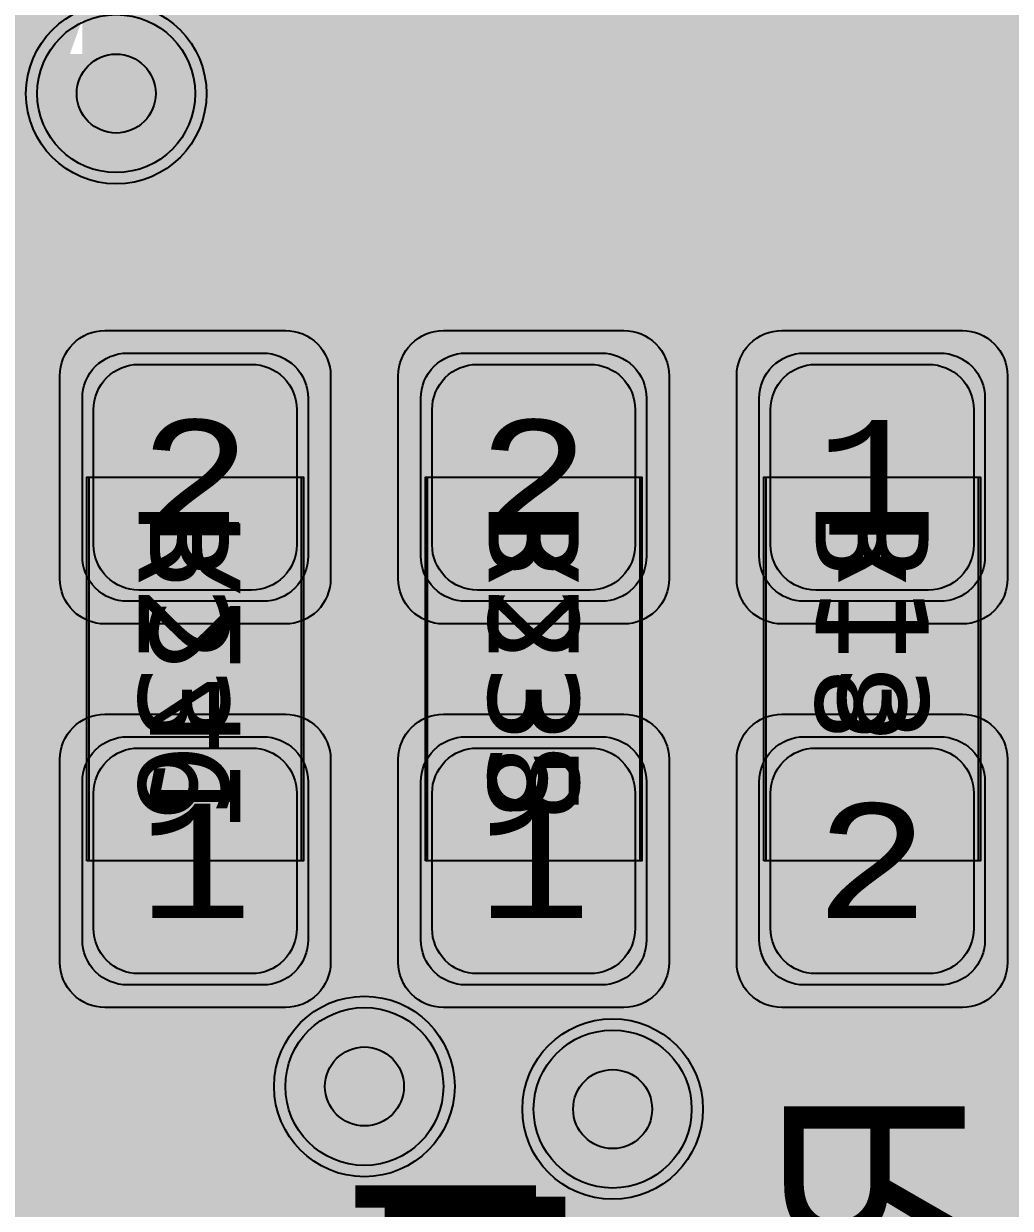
# Model space of a CAD drawing. Extents: x -28 to 199, y -61 to 255.
# Drawn here: x 109.99 to 114.36, y 217.36 to 222.61 of the extents above; entities that cross this region are included whole.
import ezdxf
from ezdxf.enums import TextEntityAlignment as Align

# ---------------------------------------------------------------- set-up
doc = ezdxf.new("R2010")
doc.units = 0
doc.header["$MEASUREMENT"] = 0
for name, color, linetype in [('ASSEMBLY_OUTLINES_BTM', 191, 'CONTINUOUS'), ('ASSEMBLY_OUTLINES_TOP', 102, 'CONTINUOUS'), ('ASSEMBLY_PART_NUMBERS_BTM', 191, 'CONTINUOUS'), ('ASSEMBLY_PART_NUMBERS_TOP', 102, 'CONTINUOUS'), ('ASSEMBLY_REF_DES_BTM', 191, 'CONTINUOUS'), ('ASSEMBLY_REF_DES_TOP', 102, 'CONTINUOUS'), ('DRILL_DRAWING', 21, 'CONTINUOUS'), ('GENERATED_SILKSCREEN_BTM', 255, 'CONTINUOUS'), ('GENERATED_SILKSCREEN_TOP', 140, 'CONTINUOUS'), ('PART_PADS_SMD_BTM', 10, 'CONTINUOUS'), ('PART_PADS_SMD_TOP', 150, 'CONTINUOUS'), ('PIN_NUMBERS_BTM', 8, 'CONTINUOUS'), ('PIN_NUMBERS_TOP', 8, 'CONTINUOUS'), ('PLACEMENT_OUTLINES_BTM', 222, 'CONTINUOUS'), ('PLACEMENT_OUTLINES_TOP', 130, 'CONTINUOUS'), ('PLANE_SHAPES_LAYER_2', 230, 'CONTINUOUS'), ('PLANE_SHAPES_LAYER_3', 81, 'CONTINUOUS'), ('SILKSCREEN_OUTLINES_BTM', 211, 'CONTINUOUS'), ('SILKSCREEN_OUTLINES_TOP', 150, 'CONTINUOUS'), ('SILKSCREEN_REF_DES_BTM', 211, 'CONTINUOUS'), ('SILKSCREEN_REF_DES_TOP', 150, 'CONTINUOUS'), ('SOLDERMASK_PADS_BTM', 12, 'CONTINUOUS'), ('SOLDERMASK_PADS_TOP', 180, 'CONTINUOUS'), ('SOLDERPASTE_PADS_BTM', 12, 'CONTINUOUS'), ('SOLDERPASTE_PADS_TOP', 180, 'CONTINUOUS'), ('TRACES_LAYER_2', 230, 'CONTINUOUS'), ('TRACES_LAYER_3', 81, 'CONTINUOUS'), ('TRACES_LAYER_BOTTOM', 10, 'CONTINUOUS'), ('TRACES_LAYER_TOP', 150, 'CONTINUOUS'), ('VIA_HOLES_LAYER_2', 30, 'CONTINUOUS'), ('VIA_HOLES_LAYER_3', 30, 'CONTINUOUS'), ('VIA_HOLES_LAYER_BOTTOM', 30, 'CONTINUOUS'), ('VIA_HOLES_LAYER_TOP', 30, 'CONTINUOUS'), ('VIA_PADS_LAYER_2', 230, 'CONTINUOUS'), ('VIA_PADS_LAYER_3', 81, 'CONTINUOUS'), ('VIA_PADS_LAYER_BOTTOM', 10, 'CONTINUOUS'), ('VIA_PADS_LAYER_TOP', 150, 'CONTINUOUS')]:
    doc.layers.add(name, color=color, linetype=linetype)
doc.styles.add('COURIER_NEW', font='COUR.TTF')
doc.styles.add('VERDANA', font='verdana.TTF')
doc.styles.add('VERIBEST_GERBER_0', font='txt')

msp = doc.modelspace()

# ---------------------------------------------------------------- hatches: boundary and pattern name
at = {"layer": 'PLANE_SHAPES_LAYER_2'}
h = msp.add_hatch(color=256, dxfattribs=at)
h.paths.add_polyline_path([(169.5, 129.25), (149.5, 129.25), (142.25, 122), (142.25, 90.5), (147.5, 90.5), (147.5, 80), (154, 80), (154, 69.25), (131.75, 69.25), (131.75, 73.25), (121.25, 73.25), (121.25, 81), (110.5, 81), (110.5, 125.75), (106.5, 125.75), (106.5, 128.75), (93.5, 128.75), (93.5, 120.25), (91.75, 120.25), (91.75, 121.5), (80, 121.5), (80, 118.25), (73.25, 118.25), (73.25, 124.5), (67.5, 124.5), (67.5, 128), (57.75, 128), (57.75, 120.25), (55.25, 120.25), (55.25, 121.5), (47.5, 121.5), (47.5, 119), (35, 119), (35, 134.75), (32.75, 134.75), (32.75, 159.75), (29.25, 159.75), (29.25, 175.25), (22.5, 175.25), (22.5, 195.25), (17.25, 195.25), (17.25, 198), (22.5, 198), (22.5, 216.5), (40.25, 216.5), (40.25, 235.5), (54.5, 235.5), (54.5, 254), (87.25, 254), (87.25, 236.25), (86.25, 236.25), (86.25, 228.75), (81, 228.75), (81, 218.75), (95.25, 218.75), (95.25, 194.5), (87, 194.5), (87, 172), (131.1, 172), (131.1, 208.75), (115.5, 208.75), (115.5, 213.75), (106.75, 213.75), (106.75, 218.75), (110.25, 222.25), (110.25, 226.25), (142.5, 226.25), (142.5, 221.5), (160.5, 221.5), (160.5, 240.75), (169.5, 240.75)])
h.paths.add_polyline_path([(35.5, 149.5), (41.75, 149.5), (41.75, 152), (39.25, 152), (39.25, 154), (37.75, 154), (37.75, 152), (35.5, 152)], flags=16)
h.paths.add_polyline_path([(37.5, 125.75), (37.5, 128.75), (42.75, 128.75), (42.75, 125.75)], flags=16)
h.paths.add_polyline_path([(52, 127.75), (52, 130.75), (54.25, 130.75), (54.25, 127.75)], flags=16)
h.paths.add_polyline_path([(50.75, 219.5), (50.75, 226.5), (71.75, 226.5), (71.75, 219.5)], flags=16)
h.paths.add_polyline_path([(66.5, 150.75), (66.5, 177.5), (72.25, 177.5), (72.25, 150.75)], flags=16)
h.paths.add_polyline_path([(47.25, 185.25), (73, 185.25), (73, 188.25), (70.25, 188.25), (70.25, 191), (47.25, 191)], flags=16)
h.paths.add_polyline_path([(84.5, 208), (84.5, 212.75), (85, 212.75), (85, 208)], flags=16)
h.paths.add_polyline_path([(61.5, 137.25), (87.75, 137.25), (87.75, 140.5), (84.75, 140.5), (84.75, 143), (61.5, 143)], flags=16)
h.paths.add_polyline_path([(88.75, 127), (88.75, 130), (91, 130), (91, 127)], flags=16)
h.paths.add_polyline_path([(85.5, 130.25), (85.5, 132.5), (91, 132.5), (91, 130.25)], flags=16)
h.paths.add_polyline_path([(108.75, 142.25), (135.75, 142.25), (135.75, 145.75), (132.25, 145.75), (132.25, 149), (108.75, 149)], flags=16)
h.paths.add_polyline_path([(114.25, 126.75), (140.75, 126.75), (140.75, 129.75), (137.25, 129.75), (137.25, 133), (114.25, 133)], flags=16)
h.paths.add_polyline_path([(155.25, 180.25), (166.25, 180.25), (166.25, 186.25), (152.25, 186.25), (152.25, 183), (155.25, 183)], flags=16)
at = {"layer": 'PLANE_SHAPES_LAYER_3'}
h = msp.add_hatch(color=256, dxfattribs=at)
h.paths.add_polyline_path([(169.5, 129.25), (149.5, 129.25), (142.25, 122), (142.25, 90.5), (147.5, 90.5), (147.5, 80), (154, 80), (154, 69.25), (131.75, 69.25), (131.75, 73.25), (121.25, 73.25), (121.25, 81), (110.5, 81), (110.5, 125.75), (106.5, 125.75), (106.5, 128.75), (93.5, 128.75), (93.5, 120.25), (91.75, 120.25), (91.75, 121.5), (80, 121.5), (80, 118.25), (73.25, 118.25), (73.25, 124.5), (67.5, 124.5), (67.5, 127.75), (58.25, 127.75), (58.25, 130.25), (88.75, 130.25), (88.75, 127), (91, 127), (91, 132.5), (55, 132.5), (55, 131.25), (52, 131.25), (52, 127.75), (55, 127.75), (55, 127.25), (57.75, 127.25), (57.75, 120.25), (55.25, 120.25), (55.25, 121.5), (47.5, 121.5), (47.5, 119), (35, 119), (35, 134.75), (32.75, 134.75), (32.75, 159.75), (29.25, 159.75), (29.25, 175.25), (22.5, 175.25), (22.5, 195.25), (17.25, 195.25), (17.25, 198), (22.5, 198), (22.5, 216.5), (40.25, 216.5), (40.25, 235.5), (54.5, 235.5), (54.5, 254), (87.25, 254), (87.25, 236.25), (86.25, 236.25), (86.25, 228.75), (81, 228.75), (81, 218.75), (95.25, 218.75), (95.25, 194.5), (87, 194.5), (87, 172), (131.1, 172), (131.1, 208.75), (115.5, 208.75), (115.5, 213.75), (106.75, 213.75), (106.75, 218.75), (110.25, 222.25), (110.25, 226.25), (142.5, 226.25), (142.5, 221.5), (160.5, 221.5), (160.5, 240.75), (169.5, 240.75)])
h.paths.add_polyline_path([(35.5, 149.5), (41.75, 149.5), (41.75, 152), (39.25, 152), (39.25, 154), (37.75, 154), (37.75, 152), (35.5, 152)], flags=16)
h.paths.add_polyline_path([(37.5, 125.75), (37.5, 128.75), (42.75, 128.75), (42.75, 125.75)], flags=16)
h.paths.add_polyline_path([(50.75, 219.5), (50.75, 226.5), (71.75, 226.5), (71.75, 219.5)], flags=16)
h.paths.add_polyline_path([(66.5, 150.75), (66.5, 177.5), (72.25, 177.5), (72.25, 150.75)], flags=16)
h.paths.add_polyline_path([(47.25, 185.25), (73, 185.25), (73, 188.25), (70.25, 188.25), (70.25, 191), (47.25, 191)], flags=16)
h.paths.add_polyline_path([(84.5, 208), (84.5, 212.75), (85, 212.75), (85, 208)], flags=16)
h.paths.add_polyline_path([(61.5, 137.25), (87.75, 137.25), (87.75, 140.5), (84.75, 140.5), (84.75, 143), (61.5, 143)], flags=16)
h.paths.add_polyline_path([(108.75, 142.25), (135.75, 142.25), (135.75, 145.75), (132.25, 145.75), (132.25, 149), (108.75, 149)], flags=16)
h.paths.add_polyline_path([(114.25, 126.75), (140.75, 126.75), (140.75, 129.75), (137.25, 129.75), (137.25, 133), (114.25, 133)], flags=16)
h.paths.add_polyline_path([(155.25, 180.25), (166.25, 180.25), (166.25, 186.25), (152.25, 186.25), (152.25, 183), (155.25, 183)], flags=16)
at = {"layer": 'VIA_HOLES_LAYER_2'}
h = msp.add_hatch(color=256, dxfattribs=at)
edge = h.paths.add_edge_path()
edge.add_arc((110.4, 222.3), 0.175, 0, 360)
h = msp.add_hatch(color=256, dxfattribs=at)
edge = h.paths.add_edge_path()
edge.add_arc((111.5, 217.9), 0.175, 0, 360)
h = msp.add_hatch(color=256, dxfattribs=at)
edge = h.paths.add_edge_path()
edge.add_arc((112.6, 217.8), 0.175, 0, 360)
at = {"layer": 'VIA_HOLES_LAYER_3'}
h = msp.add_hatch(color=256, dxfattribs=at)
edge = h.paths.add_edge_path()
edge.add_arc((110.4, 222.3), 0.175, 0, 360)
h = msp.add_hatch(color=256, dxfattribs=at)
edge = h.paths.add_edge_path()
edge.add_arc((111.5, 217.9), 0.175, 0, 360)
h = msp.add_hatch(color=256, dxfattribs=at)
edge = h.paths.add_edge_path()
edge.add_arc((112.6, 217.8), 0.175, 0, 360)
at = {"layer": 'VIA_HOLES_LAYER_BOTTOM'}
h = msp.add_hatch(color=256, dxfattribs=at)
edge = h.paths.add_edge_path()
edge.add_arc((110.4, 222.3), 0.175, 0, 360)
h = msp.add_hatch(color=256, dxfattribs=at)
edge = h.paths.add_edge_path()
edge.add_arc((111.5, 217.9), 0.175, 0, 360)
h = msp.add_hatch(color=256, dxfattribs=at)
edge = h.paths.add_edge_path()
edge.add_arc((112.6, 217.8), 0.175, 0, 360)
at = {"layer": 'VIA_HOLES_LAYER_TOP'}
h = msp.add_hatch(color=256, dxfattribs=at)
edge = h.paths.add_edge_path()
edge.add_arc((110.4, 222.3), 0.175, 0, 360)
h = msp.add_hatch(color=256, dxfattribs=at)
edge = h.paths.add_edge_path()
edge.add_arc((111.5, 217.9), 0.175, 0, 360)
h = msp.add_hatch(color=256, dxfattribs=at)
edge = h.paths.add_edge_path()
edge.add_arc((112.6, 217.8), 0.175, 0, 360)

# ---------------------------------------------------------------- linework, layer by layer
at = {"layer": 'ASSEMBLY_OUTLINES_BTM'}
for points in [[(110.28, 218.9), (110.28, 220.6), (111.23, 220.6), (111.23, 218.9)], [(111.78, 218.9), (111.78, 220.6), (112.73, 220.6), (112.73, 218.9)], [(113.27, 218.9), (113.27, 220.6), (114.22, 220.6), (114.22, 218.9)]]:
    msp.add_lwpolyline(points, close=True, dxfattribs=at)
at = {"layer": 'ASSEMBLY_OUTLINES_TOP'}
for points in [[(110.27, 218.9), (110.27, 220.6), (111.22, 220.6), (111.22, 218.9)], [(111.77, 218.9), (111.77, 220.6), (112.72, 220.6), (112.72, 218.9)], [(113.28, 218.9), (113.28, 220.6), (114.23, 220.6), (114.23, 218.9)]]:
    msp.add_lwpolyline(points, close=True, dxfattribs=at)
at = {"layer": 'GENERATED_SILKSCREEN_BTM', "const_width": 0.15}
for points in [[(110.280005, 219.466164, 1.1642e-05), (110.279995, 219.466156), (110.279995, 220.033844, 1.1642e-05), (110.280005, 220.033836), (110.280005, 219.466164)], [(111.230005, 219.457902, 1.22306e-05), (111.229995, 219.457911), (111.229995, 220.042089, 1.22306e-05), (111.230005, 220.042098), (111.230005, 219.457902)], [(111.780005, 219.466164, 1.1642e-05), (111.779995, 219.466156), (111.779995, 220.033844, 1.1642e-05), (111.780005, 220.033836), (111.780005, 219.466164)], [(112.730005, 219.457902, 1.22306e-05), (112.729995, 219.457911), (112.729995, 220.042089, 1.22306e-05), (112.730005, 220.042098), (112.730005, 219.457902)], [(113.270005, 219.457911, 1.22306e-05), (113.269995, 219.457902), (113.269995, 220.042098, 1.22306e-05), (113.270005, 220.042089), (113.270005, 219.457911)], [(114.220005, 219.466156, 1.1642e-05), (114.219995, 219.466164), (114.219995, 220.033836, 1.1642e-05), (114.220005, 220.033844), (114.220005, 219.466156)]]:
    msp.add_lwpolyline(points, format="xyb", dxfattribs=at)
for points in [[(113.4696, 217.2252), (113.36, 217.3612), (113.3584, 217.3652), (113.3576, 217.3676), (113.3568, 217.3716), (113.3568, 217.7748), (113.3584, 217.782), (113.3624, 217.786), (113.3672, 217.7908), (113.3728, 217.7924), (114.1408, 217.7924), (114.1472, 217.7908), (114.1512, 217.7868), (114.1536, 217.782), (114.1544, 217.7764), (114.1536, 217.77), (114.1512, 217.7644), (114.1472, 217.7604), (114.1408, 217.7588), (113.7728, 217.7588), (113.7728, 217.3828), (114.1456, 217.2516)], [(113.3896, 217.7588), (113.3896, 217.3756), (113.4904, 217.2516), (113.6392, 217.2516), (113.7408, 217.3756), (113.7408, 217.7588), (113.3896, 217.7588)], [(111.5868, 216.9716), (111.5868, 217.3748), (111.5884, 217.382), (111.5924, 217.386), (111.5972, 217.3908), (111.6028, 217.3924), (112.3708, 217.3924), (112.3772, 217.3908), (112.3812, 217.3868), (112.3836, 217.382), (112.3844, 217.3764), (112.3836, 217.37), (112.3812, 217.3644), (112.3772, 217.3604), (112.3708, 217.3588), (112.0028, 217.3588), (112.0028, 216.9828)], [(114.1352, 217.222), (113.7624, 217.3532), (113.6608, 217.2252)], [(111.6196, 217.3588), (111.6196, 216.9756), (111.7204, 216.8516), (111.8692, 216.8516), (111.9708, 216.9756), (111.9708, 217.3588), (111.6196, 217.3588)]]:
    msp.add_lwpolyline(points, dxfattribs=at)
at = {"layer": 'GENERATED_SILKSCREEN_TOP', "const_width": 0.15}
for points in [[(110.270005, 219.457911, 1.22306e-05), (110.269995, 219.457902), (110.269995, 220.042098, 1.22306e-05), (110.270005, 220.042089), (110.270005, 219.457911)], [(111.220005, 219.466156, 1.1642e-05), (111.219995, 219.466164), (111.219995, 220.033836, 1.1642e-05), (111.220005, 220.033844), (111.220005, 219.466156)], [(111.770005, 219.457911, 1.22306e-05), (111.769995, 219.457902), (111.769995, 220.042098, 1.22306e-05), (111.770005, 220.042089), (111.770005, 219.457911)], [(112.720005, 219.466156, 1.1642e-05), (112.719995, 219.466164), (112.719995, 220.033836, 1.1642e-05), (112.720005, 220.033844), (112.720005, 219.466156)], [(113.280005, 219.466164, 1.1642e-05), (113.279995, 219.466156), (113.279995, 220.033844, 1.1642e-05), (113.280005, 220.033836), (113.280005, 219.466164)], [(114.230005, 219.457902, 1.22306e-05), (114.229995, 219.457911), (114.229995, 220.042089, 1.22306e-05), (114.230005, 220.042098), (114.230005, 219.457902)]]:
    msp.add_lwpolyline(points, format="xyb", dxfattribs=at)
for points in [[(112.2632, 217.022), (112.2632, 217.4252), (112.2616, 217.4324), (112.2576, 217.4364), (112.2536, 217.4412), (112.2472, 217.4428), (111.4792, 217.4428), (111.4728, 217.4412), (111.4688, 217.4372), (111.4664, 217.4324), (111.4656, 217.4268), (111.4664, 217.4204), (111.4688, 217.4148), (111.4728, 217.4108), (111.4792, 217.4092), (111.8472, 217.4092), (111.8472, 217.0332)], [(112.2304, 217.4092), (112.2304, 217.026), (112.1296, 216.902), (111.9808, 216.902), (111.8792, 217.026), (111.8792, 217.4092), (112.2304, 217.4092)]]:
    msp.add_lwpolyline(points, dxfattribs=at)
at = {"layer": 'PART_PADS_SMD_BTM'}
for points in [[(110.45, 220.05, -0.4142135624), (110.25, 220.25), (110.25, 220.95, -0.4142135624), (110.45, 221.15), (111.05, 221.15, -0.4142135624), (111.25, 220.95), (111.25, 220.25, -0.4142135624), (111.05, 220.05)], [(111.95, 220.05, -0.4142135624), (111.75, 220.25), (111.75, 220.95, -0.4142135624), (111.95, 221.15), (112.55, 221.15, -0.4142135624), (112.75, 220.95), (112.75, 220.25, -0.4142135624), (112.55, 220.05)], [(114.05, 221.15, -0.4142135624), (114.25, 220.95), (114.25, 220.25, -0.4142135624), (114.05, 220.05), (113.45, 220.05, -0.4142135624), (113.25, 220.25), (113.25, 220.95, -0.4142135624), (113.45, 221.15)], [(110.45, 218.35, -0.4142135624), (110.25, 218.55), (110.25, 219.25, -0.4142135624), (110.45, 219.45), (111.05, 219.45, -0.4142135624), (111.25, 219.25), (111.25, 218.55, -0.4142135624), (111.05, 218.35)], [(111.95, 218.35, -0.4142135624), (111.75, 218.55), (111.75, 219.25, -0.4142135624), (111.95, 219.45), (112.55, 219.45, -0.4142135624), (112.75, 219.25), (112.75, 218.55, -0.4142135624), (112.55, 218.35)], [(114.05, 219.45, -0.4142135624), (114.25, 219.25), (114.25, 218.55, -0.4142135624), (114.05, 218.35), (113.45, 218.35, -0.4142135624), (113.25, 218.55), (113.25, 219.25, -0.4142135624), (113.45, 219.45)]]:
    msp.add_lwpolyline(points, format="xyb", close=True, dxfattribs=at)
at = {"layer": 'PART_PADS_SMD_TOP'}
for points in [[(110.45, 220.05, -0.4142135624), (110.25, 220.25), (110.25, 220.95, -0.4142135624), (110.45, 221.15), (111.05, 221.15, -0.4142135624), (111.25, 220.95), (111.25, 220.25, -0.4142135624), (111.05, 220.05)], [(111.95, 220.05, -0.4142135624), (111.75, 220.25), (111.75, 220.95, -0.4142135624), (111.95, 221.15), (112.55, 221.15, -0.4142135624), (112.75, 220.95), (112.75, 220.25, -0.4142135624), (112.55, 220.05)], [(114.05, 221.15, -0.4142135624), (114.25, 220.95), (114.25, 220.25, -0.4142135624), (114.05, 220.05), (113.45, 220.05, -0.4142135624), (113.25, 220.25), (113.25, 220.95, -0.4142135624), (113.45, 221.15)], [(110.45, 218.35, -0.4142135624), (110.25, 218.55), (110.25, 219.25, -0.4142135624), (110.45, 219.45), (111.05, 219.45, -0.4142135624), (111.25, 219.25), (111.25, 218.55, -0.4142135624), (111.05, 218.35)], [(111.95, 218.35, -0.4142135624), (111.75, 218.55), (111.75, 219.25, -0.4142135624), (111.95, 219.45), (112.55, 219.45, -0.4142135624), (112.75, 219.25), (112.75, 218.55, -0.4142135624), (112.55, 218.35)], [(114.05, 219.45, -0.4142135624), (114.25, 219.25), (114.25, 218.55, -0.4142135624), (114.05, 218.35), (113.45, 218.35, -0.4142135624), (113.25, 218.55), (113.25, 219.25, -0.4142135624), (113.45, 219.45)]]:
    msp.add_lwpolyline(points, format="xyb", close=True, dxfattribs=at)
at = {"layer": 'PLACEMENT_OUTLINES_BTM'}
for points in [[(110.28, 218.9), (110.28, 220.6), (111.23, 220.6), (111.23, 218.9)], [(111.78, 218.9), (111.78, 220.6), (112.73, 220.6), (112.73, 218.9)], [(113.27, 218.9), (113.27, 220.6), (114.22, 220.6), (114.22, 218.9)]]:
    msp.add_lwpolyline(points, close=True, dxfattribs=at)
at = {"layer": 'PLACEMENT_OUTLINES_TOP'}
for points in [[(110.27, 218.9), (110.27, 220.6), (111.22, 220.6), (111.22, 218.9)], [(111.77, 218.9), (111.77, 220.6), (112.72, 220.6), (112.72, 218.9)], [(113.28, 218.9), (113.28, 220.6), (114.23, 220.6), (114.23, 218.9)]]:
    msp.add_lwpolyline(points, close=True, dxfattribs=at)
at = {"layer": 'SILKSCREEN_OUTLINES_BTM'}
for points in [[(110.28, 218.9), (110.28, 220.6), (111.23, 220.6), (111.23, 218.9)], [(111.78, 218.9), (111.78, 220.6), (112.73, 220.6), (112.73, 218.9)], [(113.27, 218.9), (113.27, 220.6), (114.22, 220.6), (114.22, 218.9)]]:
    msp.add_lwpolyline(points, close=True, dxfattribs=at)
at = {"layer": 'SILKSCREEN_OUTLINES_TOP'}
for points in [[(110.27, 218.9), (110.27, 220.6), (111.22, 220.6), (111.22, 218.9)], [(111.77, 218.9), (111.77, 220.6), (112.72, 220.6), (112.72, 218.9)], [(113.28, 218.9), (113.28, 220.6), (114.23, 220.6), (114.23, 218.9)]]:
    msp.add_lwpolyline(points, close=True, dxfattribs=at)
at = {"layer": 'SOLDERMASK_PADS_BTM'}
for points in [[(110.35, 219.95, -0.4142135624), (110.15, 220.15), (110.15, 221.05, -0.4142135624), (110.35, 221.25), (111.15, 221.25, -0.4142135624), (111.35, 221.05), (111.35, 220.15, -0.4142135624), (111.15, 219.95)], [(111.85, 219.95, -0.4142135624), (111.65, 220.15), (111.65, 221.05, -0.4142135624), (111.85, 221.25), (112.65, 221.25, -0.4142135624), (112.85, 221.05), (112.85, 220.15, -0.4142135624), (112.65, 219.95)], [(114.15, 221.25, -0.4142135624), (114.35, 221.05), (114.35, 220.15, -0.4142135624), (114.15, 219.95), (113.35, 219.95, -0.4142135624), (113.15, 220.15), (113.15, 221.05, -0.4142135624), (113.35, 221.25)], [(110.35, 218.25, -0.4142135624), (110.15, 218.45), (110.15, 219.35, -0.4142135624), (110.35, 219.55), (111.15, 219.55, -0.4142135624), (111.35, 219.35), (111.35, 218.45, -0.4142135624), (111.15, 218.25)], [(111.85, 218.25, -0.4142135624), (111.65, 218.45), (111.65, 219.35, -0.4142135624), (111.85, 219.55), (112.65, 219.55, -0.4142135624), (112.85, 219.35), (112.85, 218.45, -0.4142135624), (112.65, 218.25)], [(114.15, 219.55, -0.4142135624), (114.35, 219.35), (114.35, 218.45, -0.4142135624), (114.15, 218.25), (113.35, 218.25, -0.4142135624), (113.15, 218.45), (113.15, 219.35, -0.4142135624), (113.35, 219.55)]]:
    msp.add_lwpolyline(points, format="xyb", close=True, dxfattribs=at)
at = {"layer": 'SOLDERMASK_PADS_TOP'}
for points in [[(110.35, 219.95, -0.4142135624), (110.15, 220.15), (110.15, 221.05, -0.4142135624), (110.35, 221.25), (111.15, 221.25, -0.4142135624), (111.35, 221.05), (111.35, 220.15, -0.4142135624), (111.15, 219.95)], [(111.85, 219.95, -0.4142135624), (111.65, 220.15), (111.65, 221.05, -0.4142135624), (111.85, 221.25), (112.65, 221.25, -0.4142135624), (112.85, 221.05), (112.85, 220.15, -0.4142135624), (112.65, 219.95)], [(114.15, 221.25, -0.4142135624), (114.35, 221.05), (114.35, 220.15, -0.4142135624), (114.15, 219.95), (113.35, 219.95, -0.4142135624), (113.15, 220.15), (113.15, 221.05, -0.4142135624), (113.35, 221.25)], [(110.35, 218.25, -0.4142135624), (110.15, 218.45), (110.15, 219.35, -0.4142135624), (110.35, 219.55), (111.15, 219.55, -0.4142135624), (111.35, 219.35), (111.35, 218.45, -0.4142135624), (111.15, 218.25)], [(111.85, 218.25, -0.4142135624), (111.65, 218.45), (111.65, 219.35, -0.4142135624), (111.85, 219.55), (112.65, 219.55, -0.4142135624), (112.85, 219.35), (112.85, 218.45, -0.4142135624), (112.65, 218.25)], [(114.15, 219.55, -0.4142135624), (114.35, 219.35), (114.35, 218.45, -0.4142135624), (114.15, 218.25), (113.35, 218.25, -0.4142135624), (113.15, 218.45), (113.15, 219.35, -0.4142135624), (113.35, 219.55)]]:
    msp.add_lwpolyline(points, format="xyb", close=True, dxfattribs=at)
at = {"layer": 'SOLDERPASTE_PADS_BTM'}
for points in [[(110.5, 220.1, -0.4142135624), (110.3, 220.3), (110.3, 220.9, -0.4142135624), (110.5, 221.1), (111, 221.1, -0.4142135624), (111.2, 220.9), (111.2, 220.3, -0.4142135624), (111, 220.1)], [(112, 220.1, -0.4142135624), (111.8, 220.3), (111.8, 220.9, -0.4142135624), (112, 221.1), (112.5, 221.1, -0.4142135624), (112.7, 220.9), (112.7, 220.3, -0.4142135624), (112.5, 220.1)], [(114, 221.1, -0.4142135624), (114.2, 220.9), (114.2, 220.3, -0.4142135624), (114, 220.1), (113.5, 220.1, -0.4142135624), (113.3, 220.3), (113.3, 220.9, -0.4142135624), (113.5, 221.1)], [(110.5, 218.4, -0.4142135624), (110.3, 218.6), (110.3, 219.2, -0.4142135624), (110.5, 219.4), (111, 219.4, -0.4142135624), (111.2, 219.2), (111.2, 218.6, -0.4142135624), (111, 218.4)], [(112, 218.4, -0.4142135624), (111.8, 218.6), (111.8, 219.2, -0.4142135624), (112, 219.4), (112.5, 219.4, -0.4142135624), (112.7, 219.2), (112.7, 218.6, -0.4142135624), (112.5, 218.4)], [(114, 219.4, -0.4142135624), (114.2, 219.2), (114.2, 218.6, -0.4142135624), (114, 218.4), (113.5, 218.4, -0.4142135624), (113.3, 218.6), (113.3, 219.2, -0.4142135624), (113.5, 219.4)]]:
    msp.add_lwpolyline(points, format="xyb", close=True, dxfattribs=at)
at = {"layer": 'SOLDERPASTE_PADS_TOP'}
for points in [[(110.5, 220.1, -0.4142135624), (110.3, 220.3), (110.3, 220.9, -0.4142135624), (110.5, 221.1), (111, 221.1, -0.4142135624), (111.2, 220.9), (111.2, 220.3, -0.4142135624), (111, 220.1)], [(112, 220.1, -0.4142135624), (111.8, 220.3), (111.8, 220.9, -0.4142135624), (112, 221.1), (112.5, 221.1, -0.4142135624), (112.7, 220.9), (112.7, 220.3, -0.4142135624), (112.5, 220.1)], [(114, 221.1, -0.4142135624), (114.2, 220.9), (114.2, 220.3, -0.4142135624), (114, 220.1), (113.5, 220.1, -0.4142135624), (113.3, 220.3), (113.3, 220.9, -0.4142135624), (113.5, 221.1)], [(110.5, 218.4, -0.4142135624), (110.3, 218.6), (110.3, 219.2, -0.4142135624), (110.5, 219.4), (111, 219.4, -0.4142135624), (111.2, 219.2), (111.2, 218.6, -0.4142135624), (111, 218.4)], [(112, 218.4, -0.4142135624), (111.8, 218.6), (111.8, 219.2, -0.4142135624), (112, 219.4), (112.5, 219.4, -0.4142135624), (112.7, 219.2), (112.7, 218.6, -0.4142135624), (112.5, 218.4)], [(114, 219.4, -0.4142135624), (114.2, 219.2), (114.2, 218.6, -0.4142135624), (114, 218.4), (113.5, 218.4, -0.4142135624), (113.3, 218.6), (113.3, 219.2, -0.4142135624), (113.5, 219.4)]]:
    msp.add_lwpolyline(points, format="xyb", close=True, dxfattribs=at)
at = {"layer": 'TRACES_LAYER_2', "const_width": 0.254}
for points in [[(151.3, 167.6), (151.3, 168.971234), (150.906672, 169.364562), (150.906672, 192.199555), (141.616204, 201.490023), (141.616204, 211.112144), (139.706503, 213.021845), (126.749389, 213.021845), (122.451732, 217.319502), (122.451732, 217.777034), (121.247766, 218.981), (109.381, 218.981), (108.2, 217.8)], [(109.2, 217.8), (109.977, 218.577), (121.080423, 218.577), (122.015, 217.642423), (122.015, 217.184891), (126.582046, 212.617845), (139.53916, 212.617845), (141.212204, 210.944801), (141.212204, 201.32268), (150.502672, 192.032212), (150.502672, 167.439905), (150.821288, 167.121289), (150.821288, 166.978712), (151.3, 166.5)], [(131.5, 143.1), (133.662398, 143.1), (146.003, 155.440602), (146.003, 158.889459), (146.920585, 159.807044), (146.920585, 192.186241), (138.788204, 200.318622), (138.788204, 209.940743), (138.551547, 210.1774), (125.594433, 210.1774), (120.656592, 215.115241), (115.284759, 215.115241), (112.6, 217.8)]]:
    msp.add_lwpolyline(points, dxfattribs=at)
at = {"layer": 'TRACES_LAYER_3', "const_width": 0.5}
msp.add_lwpolyline([(117.6, 217.9), (117.6, 218.614539), (117.205655, 219.008884), (111.892682, 219.008884), (111.5, 218.616202), (111.5, 217.9)], dxfattribs=at)
at = {"layer": 'TRACES_LAYER_BOTTOM', "const_width": 0.35}
for points in [[(109.81, 223.55), (109.81, 222.498), (110.008, 222.3), (110.4, 222.3)], [(112.35, 223.55), (112.35, 222.25), (110.75, 220.65), (110.75, 220.6)], [(113.62, 223.55), (113.62, 222.0275), (113.75, 221.8975), (113.75, 220.6)], [(110.75, 220.6), (109.25, 220.6)], [(112.25, 220.6), (113.75, 220.6)], [(110.75, 218.9), (110.75, 218.118185), (110.968185, 217.9), (111.5, 217.9)], [(112.25, 218.9), (111.578768, 218.228768), (111.578768, 218.178768), (111.5, 218.1), (111.5, 217.9)], [(113.75, 218.9), (113.75, 217.629387), (114.379387, 217), (115.6, 217)]]:
    msp.add_lwpolyline(points, dxfattribs=at)
at = {"layer": 'TRACES_LAYER_TOP'}
for points, const_width in [([(111.075, 223.55), (111.075, 222.647347), (110.727653, 222.3), (110.4, 222.3)], 0.35), ([(110.75, 220.6), (111.387291, 221.237291), (111.387291, 221.447531), (112.345, 222.40524), (112.345, 223.55)], 0.35), ([(113.615, 223.55), (113.615, 222.498), (113.75, 222.363), (113.75, 220.6)], 0.35), ([(110.75, 220.6), (109.25, 220.6)], 0.35), ([(113.75, 220.6), (112.25, 220.6)], 0.35), ([(110.75, 218.9), (110.75, 218.85), (111.5, 218.1)], 0.5), ([(111.5, 218.1), (112.25, 218.85), (112.25, 218.9)], 0.5), ([(113.75, 218.9), (113.75, 218.85), (112.7, 217.8), (112.6, 217.8)], 0.5), ([(111.5, 217.9), (111.5, 218.1)], 0.5)]:
    msp.add_lwpolyline(points, dxfattribs=dict(at, const_width=const_width))
at = {"layer": 'VIA_HOLES_LAYER_2'}
for centre in [(110.4, 222.3), (111.5, 217.9), (112.6, 217.8)]:
    msp.add_circle(centre, 0.175, dxfattribs=at)
at = {"layer": 'VIA_HOLES_LAYER_3'}
for centre in [(110.4, 222.3), (111.5, 217.9), (112.6, 217.8)]:
    msp.add_circle(centre, 0.175, dxfattribs=at)
at = {"layer": 'VIA_HOLES_LAYER_BOTTOM'}
for centre in [(110.4, 222.3), (111.5, 217.9), (112.6, 217.8)]:
    msp.add_circle(centre, 0.175, dxfattribs=at)
at = {"layer": 'VIA_HOLES_LAYER_TOP'}
for centre in [(110.4, 222.3), (111.5, 217.9), (112.6, 217.8)]:
    msp.add_circle(centre, 0.175, dxfattribs=at)
at = {"layer": 'VIA_PADS_LAYER_2'}
for centre in [(110.4, 222.3), (111.5, 217.9), (112.6, 217.8)]:
    msp.add_circle(centre, 0.4, dxfattribs=at)
at = {"layer": 'VIA_PADS_LAYER_3'}
for centre in [(110.4, 222.3), (111.5, 217.9), (112.6, 217.8)]:
    msp.add_circle(centre, 0.4, dxfattribs=at)
at = {"layer": 'VIA_PADS_LAYER_BOTTOM'}
for centre in [(110.4, 222.3), (111.5, 217.9), (112.6, 217.8)]:
    msp.add_circle(centre, 0.35, dxfattribs=at)
at = {"layer": 'VIA_PADS_LAYER_TOP'}
for centre in [(110.4, 222.3), (111.5, 217.9), (112.6, 217.8)]:
    msp.add_circle(centre, 0.35, dxfattribs=at)

# ---------------------------------------------------------------- texts
at = {"layer": 'ASSEMBLY_PART_NUMBERS_BTM', "style": 'VERIBEST_GERBER_0', "text_generation_flag": 2}
for s, p in [('ERJ-3GEY0R00V', (113.04, 232.5)), ('ERJ-3EKF4701V', (108.21, 219.75)), ('ERJ-3EKF4701V', (109.71, 219.75)), ('ERJ-3GEY0R00V', (111.79, 219.75)), ('ERJ-3EKF4701V', (114.21, 219.75))]:
    msp.add_text(s, height=2.032, rotation=90, dxfattribs=at).set_placement(p, align=Align.TOP_LEFT)
msp.add_text('SI8640BB-B-IS1', height=2.032, dxfattribs=at).set_placement((114.255, 223.71), align=Align.TOP_LEFT)
at = {"layer": 'ASSEMBLY_PART_NUMBERS_TOP', "style": 'VERIBEST_GERBER_0'}
for s, p in [('ERJ-3GEY0R00V', (111.21, 232.25)), ('ERJ-3GEY0R00V', (112.71, 232.25)), ('ERJ-3GEY0R00V', (114.21, 232.25)), ('ERJ-3GEY0R00V', (111.21, 219.75)), ('ERJ-3GEY0R00V', (112.71, 219.75)), ('ERJ-3EKF4701V', (113.29, 219.75)), ('ERJ-3EKF4701V', (114.79, 219.75))]:
    msp.add_text(s, height=2.032, rotation=270, dxfattribs=at).set_placement(p, align=Align.TOP_LEFT)
for s, p in [('5010', (105, 223.96)), ('NCP5501DT50RKG', (91.25, 221.96)), ('MMZ1608A182B', (104, 217.79)), ('ERJ-3EKF10R0V', (107.75, 217.79))]:
    msp.add_text(s, height=2.032, dxfattribs=at).set_placement(p, align=Align.TOP_LEFT)
at = {"layer": 'ASSEMBLY_REF_DES_BTM', "style": 'VERDANA', "text_generation_flag": 2}
for s, p in [('R238', (112.05, 220.5)), ('R18', (113.5, 220.5)), ('R241', (110.55, 220.45))]:
    msp.add_text(s, height=0.4, rotation=90, dxfattribs=at).set_placement(p, align=Align.TOP_LEFT)
at = {"layer": 'ASSEMBLY_REF_DES_TOP', "style": 'VERDANA'}
for s, p in [('R236', (110.9, 220.5)), ('R235', (112.45, 220.5)), ('R13', (114, 220.5))]:
    msp.add_text(s, height=0.4, rotation=270, dxfattribs=at).set_placement(p, align=Align.TOP_LEFT)
at = {"layer": 'DRILL_DRAWING', "style": 'VERIBEST_GERBER_0'}
for s, p in [('A', (110.4, 222.3)), ('A', (111.5, 217.9)), ('A', (109.2, 217.8)), ('A', (112.6, 217.8)), ('A', (115, 217.8)), ('T', (110.5, 216.75))]:
    msp.add_text(s, height=2, dxfattribs=at).set_placement(p, align=Align.MIDDLE_CENTER)
at = {"layer": 'PIN_NUMBERS_BTM', "style": 'COURIER_NEW'}
for s, p in [('2', (110.75, 220.6)), ('2', (110.75, 220.6)), ('2', (112.25, 220.6)), ('2', (112.25, 220.6)), ('1', (113.75, 220.6)), ('1', (113.75, 220.6)), ('1', (110.75, 218.9)), ('1', (110.75, 218.9)), ('1', (112.25, 218.9)), ('1', (112.25, 218.9)), ('2', (113.75, 218.9)), ('2', (113.75, 218.9))]:
    msp.add_text(s, height=0.508, dxfattribs=at).set_placement(p, align=Align.MIDDLE_CENTER)
at = {"layer": 'PIN_NUMBERS_TOP', "style": 'COURIER_NEW'}
for s, p in [('2', (110.75, 220.6)), ('2', (110.75, 220.6)), ('2', (112.25, 220.6)), ('2', (112.25, 220.6)), ('1', (113.75, 220.6)), ('1', (113.75, 220.6)), ('1', (110.75, 218.9)), ('1', (110.75, 218.9)), ('1', (112.25, 218.9)), ('1', (112.25, 218.9)), ('2', (113.75, 218.9)), ('2', (113.75, 218.9))]:
    msp.add_text(s, height=0.508, dxfattribs=at).set_placement(p, align=Align.MIDDLE_CENTER)
at = {"layer": 'SILKSCREEN_REF_DES_BTM', "style": 'VERIBEST_GERBER_0', "text_generation_flag": 2}
for s, p in [('R18', (113.36, 217.9)), ('R238', (111.59, 217.5))]:
    msp.add_text(s, height=0.8, rotation=90, dxfattribs=at).set_placement(p, align=Align.TOP_LEFT)
at = {"layer": 'SILKSCREEN_REF_DES_TOP', "style": 'VERIBEST_GERBER_0'}
msp.add_text('R236', height=0.8, rotation=270, dxfattribs=at).set_placement((112.26, 217.55), align=Align.TOP_LEFT)

doc.saveas('drawing.dxf')
